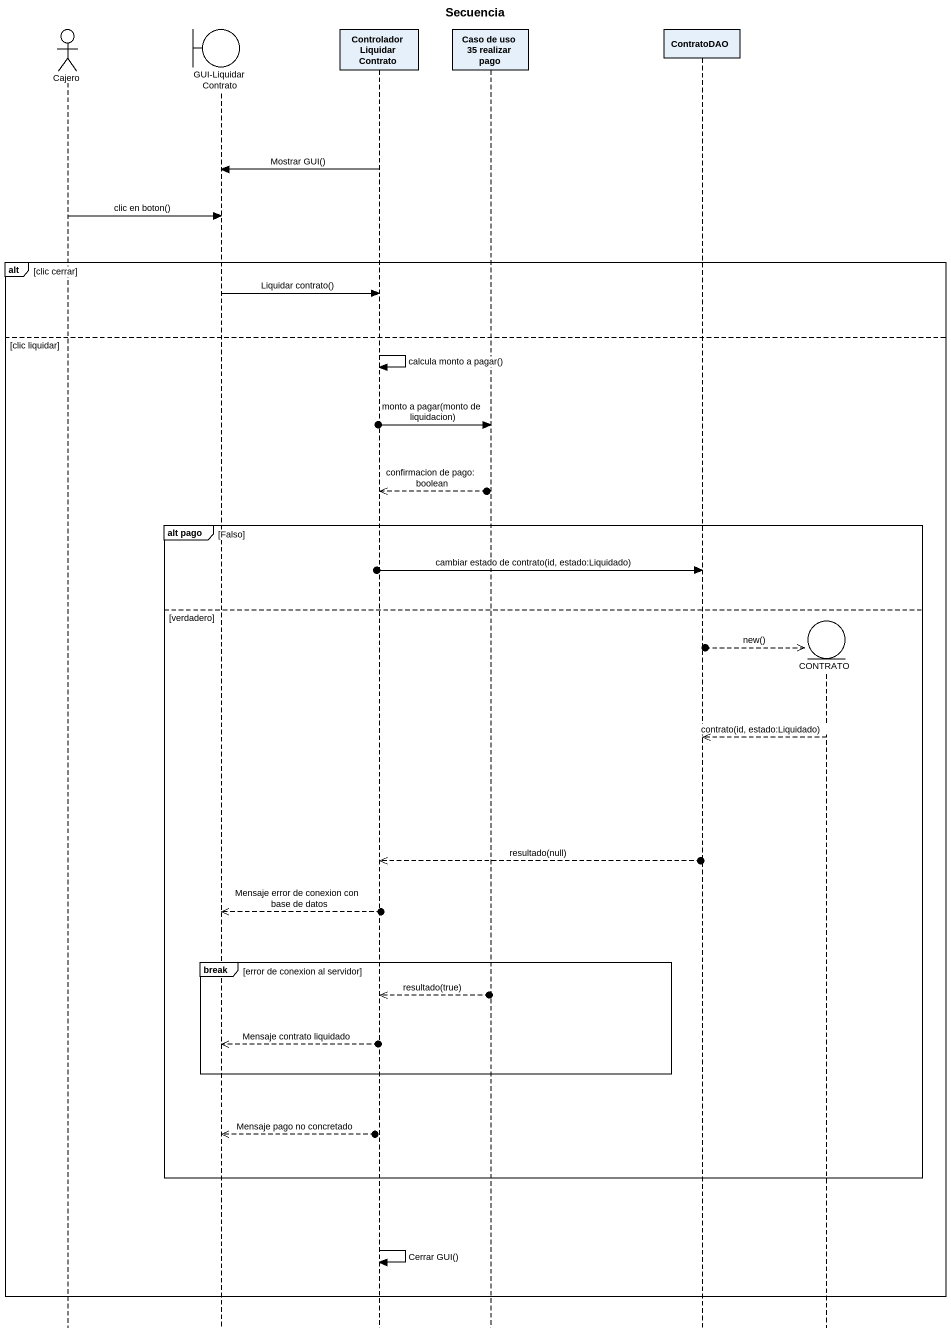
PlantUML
@startuml
title Secuencia
hide footbox
actor Cajero
boundary "GUI-Liquidar Contrato" as GUI_Liquidar_Contrato
participant "Controlador Liquidar Contrato" as Controlador_Liquidar
participant "Caso de uso 35 realizar pago" as Caso_de_uso_35_realizar_pago
participant ContratoDAO
entity CONTRATO

Controlador_Liquidar -> GUI_Liquidar_Contrato : Mostrar GUI()
Cajero -> GUI_Liquidar_Contrato : clic en boton()
alt clic cerrar
  GUI_Liquidar_Contrato -> Controlador_Liquidar : Liquidar contrato()
else clic liquidar
  Controlador_Liquidar -> Controlador_Liquidar : calcula monto a pagar()
  [o-> Caso_de_uso_35_realizar_pago : monto a pagar(monto de liquidacion)
  Controlador_Liquidar <<--o] : confirmacion de pago: boolean
  group alt pago [Falso]
    [o-> ContratoDAO : cambiar estado de contrato(id, estado:Liquidado)
  else verdadero
    [o-->> CONTRATO : new()
    CONTRATO -->> ContratoDAO : contrato(id, estado:Liquidado)
    Controlador_Liquidar <<--o] : resultado(null)
    GUI_Liquidar_Contrato <<--o] : Mensaje error de conexion con base de datos
    break error de conexion al servidor
      Controlador_Liquidar <<--o] : resultado(true)
      GUI_Liquidar_Contrato <<--o] : Mensaje contrato liquidado
    end
    GUI_Liquidar_Contrato <<--o] : Mensaje pago no concretado
  end
  Controlador_Liquidar -> Controlador_Liquidar : Cerrar GUI()
end
@enduml
